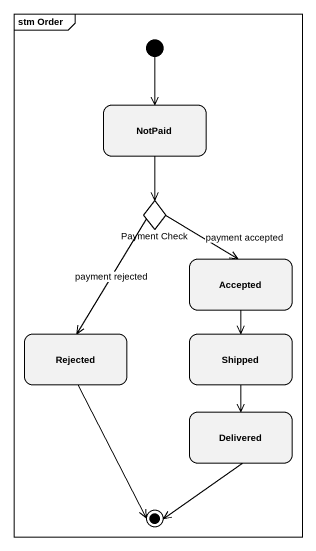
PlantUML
@startuml
mainframe stm Order
hide empty description
state NotPaid
state "Payment Check" as Payment_Check <<choice>>
state Accepted
state Rejected
state Shipped
state Delivered
[*] --> NotPaid
NotPaid --> Payment_Check
Payment_Check --> Accepted : payment accepted
Payment_Check --> Rejected : payment rejected
Accepted --> Shipped
Shipped --> Delivered
Rejected --> [*]
Delivered --> [*]
@enduml
